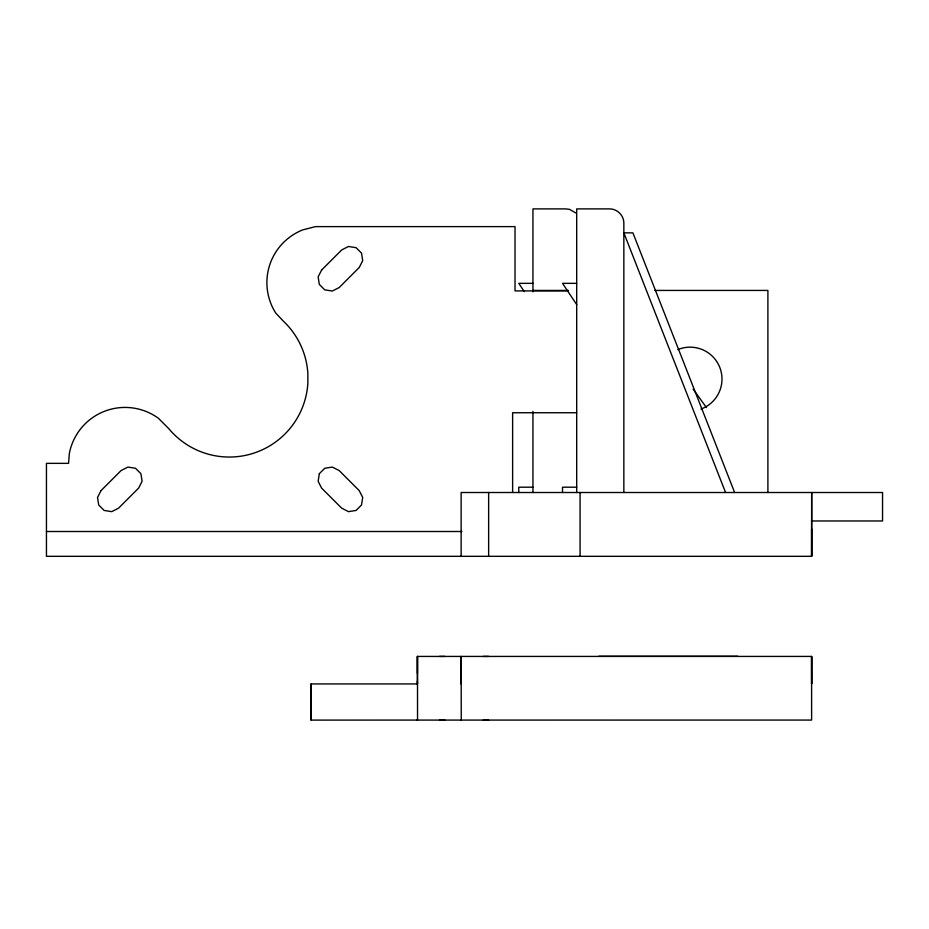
<?xml version="1.0" encoding="UTF-8"?>
<svg xmlns="http://www.w3.org/2000/svg" width="929" height="929" viewBox="0 0 929 929"><rect width="100%" height="100%" fill="white"/><g stroke="black" fill="none" stroke-linecap="round" stroke-linejoin="round"><path stroke-width="1.39" d="M417.423 680.992L417.423 684.034L417.423 656.431L417.423 673.42M461.144 673.42L461.132 656.431L461.144 683.976L461.132 680.992M811.621 683.883L811.621 656.431L417.493 656.431L417.539 720.08L311.076 720.103L311.064 683.941L417.423 683.93M811.598 520.066L811.598 556.32L811.609 528.822M461.132 656.536L461.248 720.08M444.933 656.431L439.44 656.431M488.642 656.431L483.161 656.431M444.933 720.068L439.487 720.08M488.654 720.068L483.196 720.08M532.944 283.345L518.765 283.345L524.281 291.613M576.7 283.345L562.521 283.345L576.7 304.607M532.944 290.429L568.362 290.429M654.771 290.429L767.9 290.429L767.9 492.509M568.095 290.905L515.026 290.905L515.026 226.618L315.477 226.618L302.726 229.893A56.727 56.727 0 0 0 275.716 313.027L283.194 320.981A78.71 78.71 0 0 1 307.859 373.412L307.859 383.294A78.71 78.71 0 0 1 168.672 428.524L158.394 418.259A56.727 56.727 0 0 0 69.338 453.515L68.56 463.35L46.45 463.35L46.45 556.32L811.667 556.32L811.667 492.509L811.656 520.972M576.7 412.743L512.622 412.743L512.622 492.509M532.944 487.191L518.765 487.191L518.765 492.509M576.7 487.191L562.521 487.191L562.521 492.509M811.632 520.972L882.55 520.972L882.55 492.509L461.132 492.509L461.132 556.32M46.45 531.504L461.91 531.504M598.845 656.269L737.742 656.269M416.703 720.091L811.621 720.068L811.598 656.431L811.621 683.93M575.945 213.043L569.582 209.373L565.912 208.897L532.944 208.897L532.944 291.845M693.115 389.112L706.481 407.61M734.63 492.509L632.904 232.854L623.847 232.854L725.572 492.509M623.847 492.509L623.847 223.076C623.893 215.482 617.262 208.851 609.668 208.897L576.7 208.897L576.7 492.509M580.079 492.509L580.079 556.32M532.944 411.384L532.944 492.509M488.642 492.509L488.642 556.32M311.076 683.941L311.076 720.103M677.868 349.583A31.911 31.911 0 0 1 719.824 367.501A31.911 31.911 0 0 1 700.989 409.05M319.332 473.697L318.136 481.28L321.62 488.108L341.675 508.163L348.503 511.647L356.074 510.451L361.497 505.028L362.705 497.445L359.221 490.617L339.166 470.562L332.327 467.078L324.755 468.274L319.332 473.697M101.017 490.617L97.533 497.445L98.729 505.028L104.153 510.451L111.735 511.647L118.564 508.163L138.618 488.108L142.102 481.28L140.894 473.697L135.471 468.274L127.9 467.078L121.072 470.562L101.017 490.617M321.62 270.014L318.136 276.854L319.332 284.425L324.755 289.848L332.327 291.044L339.166 287.56L359.221 267.506L362.705 260.677L361.497 253.106L356.074 247.683L348.503 246.475L341.675 249.959L321.62 270.014"/></g></svg>
